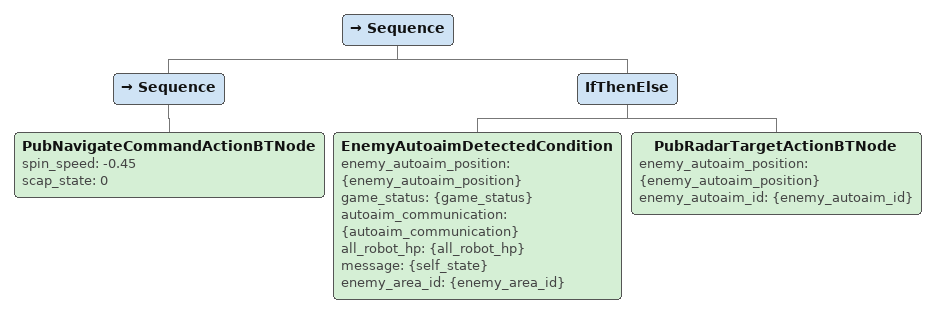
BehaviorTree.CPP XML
<Sequence>
    <!-- ===============GAME NOT START begin================-->

        <Sequence>
            <!--TwoPositionPatrolActionBTNode
            goal_pose_1="{patrol_left}"
                goal_pose_2="{patrol_right}" /-->
            <PubNavigateCommandActionBTNode spin_speed="-0.45" scap_state="0"/>
        </Sequence>

        <!-- ===============GAME NOT START end================-->

    <!--===============Pub Rardar Target==============-->
    <IfThenElse>
        <EnemyAutoaimDetectedCondition enemy_autoaim_position="{enemy_autoaim_position}" game_status="{game_status}" autoaim_communication="{autoaim_communication}" all_robot_hp="{all_robot_hp}" message="{self_state}" enemy_area_id="{enemy_area_id}"/>
        <PubRadarTargetActionBTNode enemy_autoaim_position="{enemy_autoaim_position}" enemy_autoaim_id="{enemy_autoaim_id}"/>
    </IfThenElse>
</Sequence>
